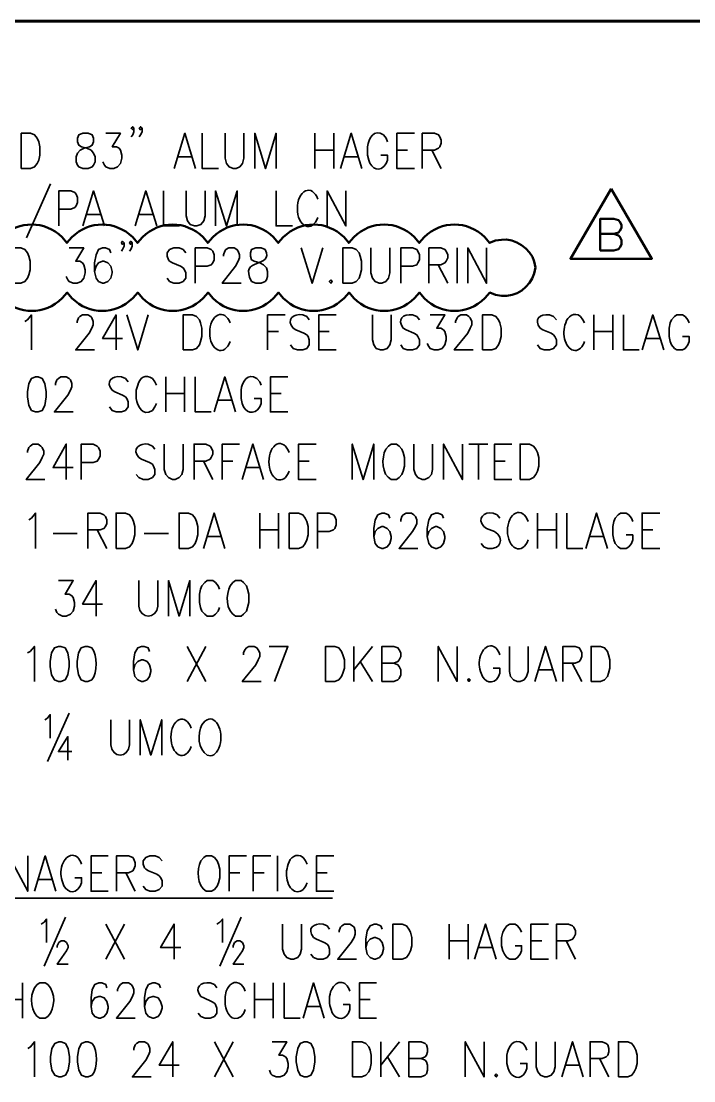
# Model space of a CAD drawing. Header units: inches. Extents: x 5 to 516, y -193 to 129.
# Drawn here: x 214.7 to 221.86, y -89.15 to -77.87 of the extents above; entities that cross this region are included whole.
import ezdxf

# ---------------------------------------------------------------- set-up
doc = ezdxf.new("R2010")
doc.units = ezdxf.units.IN
doc.header["$MEASUREMENT"] = 0
doc.layers.add('PDF3_Geometry', color=7, linetype='Continuous')

msp = doc.modelspace()

# ---------------------------------------------------------------- linework, layer by layer
at = {"layer": 'PDF3_Geometry', "lineweight": 60}
msp.add_lwpolyline([(155.7886388, -77.8671928), (282.7804969, -77.8671928)], dxfattribs=at)
at = {"layer": 'PDF3_Geometry', "lineweight": 35}
for points in [[(214.7048647, -79.4370927), (214.7048647, -79.0604502), (214.8048583, -79.0604502), (214.8481889, -79.0771158), (214.8748538, -79.1137801), (214.8915194, -79.1504444), (214.9048519, -79.2037743), (214.9048519, -79.2937685), (214.8915194, -79.3470984), (214.8748538, -79.3837628), (214.8481889, -79.417094), (214.8048583, -79.4370927)], [(215.3614931, -79.0604485), (215.3181625, -79.0771141), (215.30483, -79.1137784), (215.30483, -79.1504428), (215.3181625, -79.1871071), (215.3481606, -79.2037727), (215.4048236, -79.2204383), (215.4481542, -79.240437), (215.4748191, -79.2737682), (215.4914847, -79.3104325), (215.4914847, -79.3637624), (215.4748191, -79.4004267), (215.4614867, -79.4170923), (215.4181561, -79.437091), (215.3614931, -79.437091), (215.3181625, -79.4170923), (215.30483, -79.4004267), (215.2914976, -79.3637624), (215.2914976, -79.3104325), (215.30483, -79.2737682), (215.331495, -79.240437), (215.3748256, -79.2204383), (215.4314886, -79.2037727), (215.4614867, -79.1871071), (215.4748191, -79.1504428), (215.4748191, -79.1137784), (215.4614867, -79.0771141), (215.4181561, -79.0604485)], [(214.6015388, -80.6570123), (214.6015388, -80.2803698), (214.7015324, -80.2803698), (214.744863, -80.2970354), (214.7715279, -80.3336997), (214.7848604, -80.370364), (214.801526, -80.4236939), (214.801526, -80.5136881), (214.7848604, -80.5670181), (214.7715279, -80.6036824), (214.744863, -80.6370136), (214.7015324, -80.6570123)], [(218.1279783, -80.6570123), (218.1279783, -80.2803698), (218.2279719, -80.2803698), (218.2713024, -80.2970354), (218.3013005, -80.3336997), (218.314633, -80.370364), (218.3279655, -80.4236939), (218.3279655, -80.5136881), (218.314633, -80.5670181), (218.3013005, -80.6036824), (218.2713024, -80.6370136), (218.2279719, -80.6570123)], [(218.0013181, -80.6203495), (217.9846525, -80.6370151), (218.0013181, -80.6570138), (218.0146506, -80.6370151)], [(216.4280886, -81.3669684), (216.4280886, -80.993659), (216.5280822, -80.993659), (216.5714128, -81.0103246), (216.6014109, -81.0469889), (216.6147433, -81.0803201), (216.6280758, -81.1369831), (216.6280758, -81.2236443), (216.6147433, -81.2769742), (216.6014109, -81.3136385), (216.5714128, -81.3503028), (216.5280822, -81.3669684)], [(219.6145502, -81.3669684), (219.6145502, -80.993659), (219.7145438, -80.993659), (219.7578743, -81.0103246), (219.7845393, -81.0469889), (219.8012049, -81.0803201), (219.8145374, -81.1369831), (219.8145374, -81.2236443), (219.8012049, -81.2769742), (219.7845393, -81.3136385), (219.7578743, -81.3503028), (219.7145438, -81.3669684)], [(214.8581888, -81.6536152), (214.8148582, -81.6702808), (214.7848601, -81.7236107), (214.7715276, -81.8136049), (214.7715276, -81.8669349), (214.7848601, -81.9569291), (214.8148582, -82.010259), (214.8581888, -82.0269246), (214.8848537, -82.0269246), (214.9281843, -82.010259), (214.9581823, -81.9569291), (214.9715148, -81.8669349), (214.9715148, -81.8136049), (214.9581823, -81.7236107), (214.9281843, -81.6702808), (214.8848537, -81.6536152)], [(220.0145218, -82.7468814), (220.0145218, -82.3702389), (220.1145154, -82.3702389), (220.157846, -82.3902376), (220.1845109, -82.4235688), (220.2011765, -82.4602331), (220.214509, -82.513563), (220.214509, -82.6035573), (220.2011765, -82.6568872), (220.1845109, -82.6935515), (220.157846, -82.7268827), (220.1145154, -82.7468814)], [(215.7147962, -83.480165), (215.7147962, -83.1035225), (215.8147897, -83.1035225), (215.8581203, -83.1235212), (215.8847853, -83.1568524), (215.9014509, -83.1935167), (215.9147833, -83.2468467), (215.9147833, -83.3368409), (215.9014509, -83.3901708), (215.8847853, -83.4268351), (215.8581203, -83.4634994), (215.8147897, -83.480165)], [(216.3847565, -83.480165), (216.3847565, -83.1035225), (216.48475, -83.1035225), (216.5280806, -83.1235212), (216.5580787, -83.1568524), (216.5714112, -83.1935167), (216.5847436, -83.2468467), (216.5847436, -83.3368409), (216.5714112, -83.3901708), (216.5580787, -83.4268351), (216.5280806, -83.4634994), (216.48475, -83.480165)], [(217.5580143, -83.480165), (217.5580143, -83.1035225), (217.6580079, -83.1035225), (217.7013384, -83.1235212), (217.7280034, -83.1568524), (217.744669, -83.1935167), (217.7580015, -83.2468467), (217.7580015, -83.3368409), (217.744669, -83.3901708), (217.7280034, -83.4268351), (217.7013384, -83.4634994), (217.6580079, -83.480165)], [(215.1015068, -84.5234331), (215.0581762, -84.5400987), (215.0281781, -84.5934286), (215.0148456, -84.6834228), (215.0148456, -84.7367528), (215.0281781, -84.826747), (215.0581762, -84.8800769), (215.1015068, -84.8967425), (215.1281717, -84.8967425), (215.1715023, -84.8800769), (215.2015003, -84.826747), (215.2148328, -84.7367528), (215.2148328, -84.6834228), (215.2015003, -84.5934286), (215.1715023, -84.5400987), (215.1281717, -84.5234331)], [(217.9446608, -84.8967409), (217.9446608, -84.5234315), (218.0446544, -84.5234315), (218.0846518, -84.5400971), (218.1146499, -84.5767614), (218.1279824, -84.6134257), (218.144648, -84.6667556), (218.144648, -84.7567498), (218.1279824, -84.8100798), (218.1146499, -84.843411), (218.0846518, -84.8800753), (218.0446544, -84.8967409)], [(220.7711397, -84.8967409), (220.7711397, -84.5234315), (220.8711333, -84.5234315), (220.9144639, -84.5400971), (220.944462, -84.5767614), (220.9577944, -84.6134257), (220.9711269, -84.6667556), (220.9711269, -84.7567498), (220.9577944, -84.8100798), (220.944462, -84.843411), (220.9144639, -84.8800753), (220.8711333, -84.8967409)], [(219.4712285, -84.863411), (219.457896, -84.8800766), (219.4712285, -84.8967422), (219.484561, -84.8800766)], [(218.6612761, -87.8532197), (218.6612761, -87.4799104), (218.7612697, -87.4799104), (218.8046002, -87.4965759), (218.8312652, -87.5332403), (218.8479308, -87.5665715), (218.8612633, -87.6232345), (218.8612633, -87.7098956), (218.8479308, -87.7632255), (218.8312652, -87.7998898), (218.8046002, -87.8365542), (218.7612697, -87.8532197)], [(215.1048364, -88.7331614), (215.0615058, -88.749827), (215.0315077, -88.8031569), (215.0181752, -88.8931512), (215.0181752, -88.9464811), (215.0315077, -89.0364753), (215.0615058, -89.0898052), (215.1048364, -89.1064708), (215.1315013, -89.1064708), (215.1748319, -89.0898052), (215.2048299, -89.0364753), (215.2181624, -88.9464811), (215.2181624, -88.8931512), (215.2048299, -88.8031569), (215.1748319, -88.749827), (215.1315013, -88.7331614)], [(217.7180043, -88.7331614), (217.6746738, -88.749827), (217.6480088, -88.8031569), (217.6313432, -88.8931512), (217.6313432, -88.9464811), (217.6480088, -89.0364753), (217.6746738, -89.0898052), (217.7180043, -89.1064708), (217.7480024, -89.1064708), (217.7879998, -89.0898052), (217.8179979, -89.0364753), (217.8313304, -88.9464811), (217.8313304, -88.8931512), (217.8179979, -88.8031569), (217.7879998, -88.749827), (217.7480024, -88.7331614)], [(218.2313042, -89.1064726), (218.2313042, -88.7331632), (218.3312978, -88.7331632), (218.3746283, -88.7498288), (218.4046264, -88.7864931), (218.4179589, -88.8231574), (218.4312914, -88.8764873), (218.4312914, -88.9631485), (218.4179589, -89.0164784), (218.4046264, -89.0531427), (218.3746283, -89.089807), (218.3312978, -89.1064726)], [(221.0611263, -89.1064726), (221.0611263, -88.7331632), (221.1611199, -88.7331632), (221.2044504, -88.7498288), (221.2311154, -88.7864931), (221.247781, -88.8231574), (221.2611135, -88.8764873), (221.2611135, -88.9631485), (221.247781, -89.0164784), (221.2311154, -89.0531427), (221.2044504, -89.089807), (221.1611199, -89.1064726)], [(219.7612083, -89.0731394), (219.7478758, -89.089805), (219.7612083, -89.1064706), (219.7745408, -89.089805)]]:
    msp.add_lwpolyline(points, close=True, dxfattribs=at)
for points in [[(215.6048043, -79.0604485), (215.7614609, -79.0604485), (215.6747998, -79.2037727), (215.7181304, -79.2037727), (215.7481284, -79.2204383), (215.7614609, -79.240437), (215.7747934, -79.2937669), (215.7747934, -79.3270981), (215.7614609, -79.3837611), (215.7314628, -79.4170923), (215.6914654, -79.437091), (215.6481349, -79.437091), (215.6048043, -79.4170923), (215.5914718, -79.4004267), (215.5748062, -79.3637624)], [(215.9047864, -79.0071174), (215.8914539, -79.023783), (215.8747883, -79.0071174), (215.8914539, -78.9904518), (215.9047864, -79.0071174), (215.9047864, -79.0437817), (215.8914539, -79.0771129), (215.8747883, -79.0971116)], [(215.9914508, -79.0071174), (215.9747852, -79.023783), (215.9614527, -79.0071174), (215.9747852, -78.9904518), (215.9914508, -79.0071174), (215.9914508, -79.0437817), (215.9747852, -79.0771129), (215.9614527, -79.0971116)], [(216.3314287, -79.4370927), (216.4480879, -79.0604502), (216.561414, -79.4370927)], [(216.6314041, -79.0604485), (216.6314041, -79.437091), (216.8047263, -79.437091)], [(216.8747288, -79.0604485), (216.8747288, -79.3270981), (216.8913944, -79.3837611), (216.9180594, -79.4170923), (216.96139, -79.437091), (216.991388, -79.437091), (217.0313855, -79.4170923), (217.0613835, -79.3837611), (217.074716, -79.3270981), (217.074716, -79.0604485)], [(217.1913725, -79.4370927), (217.1913725, -79.0604502), (217.3046986, -79.4370927), (217.4180246, -79.0604502), (217.4180246, -79.4370927)], [(217.8313326, -79.0604485), (217.8313326, -79.437091)], [(218.0313184, -79.0604485), (218.0313184, -79.437091)], [(218.104644, -79.4370927), (218.2179701, -79.0604502), (218.3312962, -79.4370927)], [(218.604612, -79.1504425), (218.5912795, -79.1137782), (218.5612814, -79.0771139)], [(218.891263, -79.4370927), (218.7046083, -79.4370927), (218.7046083, -79.0604502), (218.891263, -79.0604502)], [(218.9745901, -79.4370927), (218.9745901, -79.0604502), (219.1045818, -79.0604502), (219.1479124, -79.0771158), (219.1612448, -79.0971145), (219.1745773, -79.1337788), (219.1745773, -79.16711), (219.1612448, -79.2037743), (219.1479124, -79.2204399), (219.1045818, -79.2404386), (218.9745901, -79.2404386)], [(217.8313326, -79.2404364), (218.0313197, -79.2404364)], [(218.3912923, -79.2037724), (218.3912923, -79.2937666), (218.4046248, -79.3470965)], [(218.5912795, -79.3837609), (218.604612, -79.3470965), (218.604612, -79.2937666), (218.5312833, -79.2937666)], [(218.7046083, -79.2404364), (218.8179343, -79.2404364)], [(219.0745864, -79.2404364), (219.17458, -79.4370905)], [(216.3747609, -79.3104325), (216.518085, -79.3104325)], [(218.1479762, -79.3104325), (218.2913003, -79.3104325)], [(215.0181788, -79.6004157), (214.7615286, -80.1737122)], [(215.1048364, -80.0470525), (215.1048364, -79.6737431), (215.2314949, -79.6737431), (215.2748255, -79.6904087), (215.2914911, -79.7070743), (215.3048235, -79.7437386), (215.3048235, -79.7970685), (215.2914911, -79.8337328), (215.2748255, -79.8503984), (215.2314949, -79.867064), (215.1048364, -79.867064)], [(215.3614931, -80.0470525), (215.4748191, -79.6737431), (215.5914783, -80.0470525)], [(215.9181184, -80.0470525), (216.0314444, -79.6737431), (216.1481036, -80.0470525)], [(216.2181005, -79.6737413), (216.2181005, -80.0470507), (216.3914227, -80.0470507)], [(216.4614185, -79.6737413), (216.4614185, -79.9403909), (216.474751, -79.9937208), (216.504749, -80.0303851), (216.5480796, -80.0470507), (216.5747446, -80.0470507), (216.6180751, -80.0303851), (216.6480732, -79.9937208), (216.6614057, -79.9403909), (216.6614057, -79.6737413)], [(216.7747325, -80.0470525), (216.7747325, -79.6737431), (216.8913917, -80.0470525), (217.0047178, -79.6737431), (217.0047178, -80.0470525)], [(217.4180222, -79.6737413), (217.4180222, -80.0470507), (217.5913444, -80.0470507)], [(217.9613223, -80.0470525), (217.9613223, -79.6737431), (218.1613095, -80.0470525), (218.1613095, -79.6737431)], [(215.4048185, -79.9237253), (215.5481426, -79.9237253)], [(215.9614505, -79.9237253), (216.1047747, -79.9237253)], [(215.2148282, -80.2803715), (215.3714848, -80.2803715), (215.2848237, -80.4236957), (215.3281543, -80.4236957), (215.3581524, -80.4403613), (215.3714848, -80.46036), (215.3848173, -80.5136899), (215.3848173, -80.5470211), (215.3714848, -80.6036841), (215.3448199, -80.6370153), (215.3014893, -80.6570141), (215.2581588, -80.6570141), (215.2148282, -80.6370153), (215.2014957, -80.6203497), (215.1848301, -80.5836854)], [(215.6581388, -80.3336993), (215.6448063, -80.297035), (215.6014758, -80.2803694), (215.5714777, -80.2803694), (215.5281472, -80.297035), (215.5014822, -80.353698), (215.4848166, -80.4403591), (215.4848166, -80.5303533), (215.5014822, -80.603682), (215.5281472, -80.6370132), (215.5714777, -80.6570119), (215.5848102, -80.6570119), (215.6281407, -80.6370132), (215.6581388, -80.603682), (215.6714713, -80.5470189), (215.6714713, -80.5303533), (215.6581388, -80.4770234), (215.6281407, -80.4403591), (215.5848102, -80.4236935), (215.5714777, -80.4236935), (215.5281472, -80.4403591), (215.5014822, -80.4770234), (215.4848166, -80.5303533)], [(215.8014605, -80.2270404), (215.7847949, -80.243706), (215.7714624, -80.2270404), (215.7847949, -80.2103748), (215.8014605, -80.2270404), (215.8014605, -80.2637047), (215.7847949, -80.2970359), (215.7714624, -80.3170346)], [(215.8847885, -80.2270404), (215.871456, -80.243706), (215.8581236, -80.2270404), (215.871456, -80.2103748), (215.8847885, -80.2270404), (215.8847885, -80.2637047), (215.871456, -80.2970359), (215.8581236, -80.3170346)], [(216.4580889, -80.3336993), (216.4280908, -80.297035), (216.3847603, -80.2803694), (216.3280972, -80.2803694), (216.2847667, -80.297035), (216.2581017, -80.3336993), (216.2581017, -80.3703636), (216.2714342, -80.4070279), (216.2847667, -80.4236935), (216.3147647, -80.4403591), (216.4014259, -80.4770234), (216.4280908, -80.493689), (216.4447564, -80.5136877), (216.4580889, -80.5470189), (216.4580889, -80.603682), (216.4280908, -80.6370132), (216.3847603, -80.6570119), (216.3280972, -80.6570119), (216.2847667, -80.6370132), (216.2581017, -80.603682)], [(216.5580784, -80.6570123), (216.5580784, -80.2803698), (216.684737, -80.2803698), (216.7280675, -80.2970354), (216.7447331, -80.3170341), (216.7580656, -80.3536984), (216.7580656, -80.4070283), (216.7447331, -80.4403595), (216.7280675, -80.4603582), (216.684737, -80.4770238), (216.5580784, -80.4770238)], [(216.8580605, -80.3703655), (216.8580605, -80.3536999), (216.871393, -80.3170356), (216.8847255, -80.2970369), (216.9147236, -80.2803713), (216.9713866, -80.2803713), (217.0013847, -80.2970369), (217.0147172, -80.3170356), (217.0280496, -80.3536999), (217.0280496, -80.3870311), (217.0147172, -80.4236954), (216.9847191, -80.4770253), (216.8447281, -80.6570138), (217.0447152, -80.6570138)], [(217.3013616, -80.2970371), (217.2580311, -80.2803715), (217.2013681, -80.2803715), (217.1580375, -80.2970371), (217.144705, -80.3337014), (217.144705, -80.3703658), (217.1580375, -80.4070301), (217.1847025, -80.4236957), (217.2446986, -80.4403613), (217.284696, -80.46036), (217.3146941, -80.4936912), (217.3280266, -80.5303555), (217.3280266, -80.5836854), (217.3146941, -80.6203497), (217.3013616, -80.6370153), (217.2580311, -80.6570141), (217.2013681, -80.6570141), (217.1580375, -80.6370153)], [(217.6846745, -80.2803715), (217.8013337, -80.6570141), (217.9146597, -80.2803715)], [(218.4279604, -80.2803715), (218.4279604, -80.5470211), (218.444626, -80.6036841), (218.471291, -80.6370153), (218.5146215, -80.6570141), (218.5446196, -80.6570141), (218.584617, -80.6370153), (218.6146151, -80.6036841), (218.6279476, -80.5470211), (218.6279476, -80.2803715)], [(218.7446041, -80.6570123), (218.7446041, -80.2803698), (218.8712626, -80.2803698), (218.9145932, -80.2970354), (218.9279257, -80.3170341), (218.9445913, -80.3536984), (218.9445913, -80.4070283), (218.9279257, -80.4403595), (218.9145932, -80.4603582), (218.8712626, -80.4770238), (218.7446041, -80.4770238)], [(219.0445862, -80.6570123), (219.0445862, -80.2803698), (219.1712447, -80.2803698), (219.2145753, -80.2970354), (219.2279078, -80.3170341), (219.2445734, -80.3536984), (219.2445734, -80.3870296), (219.2279078, -80.4236939), (219.2145753, -80.4403595), (219.1712447, -80.4603582), (219.0445862, -80.4603582)], [(219.3445683, -80.2803715), (219.3445683, -80.6570141)], [(219.4578966, -80.6570123), (219.4578966, -80.2803698), (219.6578837, -80.6570123), (219.6578837, -80.2803698)], [(219.1445825, -80.4603595), (219.2445761, -80.6570135)], [(214.7448605, -81.0636533), (214.7715255, -81.0469877), (214.814856, -80.9936578), (214.814856, -81.3669672)], [(215.3014926, -81.0803216), (215.3014926, -81.063656), (215.3148251, -81.0269917), (215.3281575, -81.0103261), (215.3581556, -80.9936605), (215.4148186, -80.9936605), (215.4448167, -81.0103261), (215.4581492, -81.0269917), (215.4714817, -81.063656), (215.4714817, -81.1003203), (215.4581492, -81.1369846), (215.4281511, -81.1903146), (215.284827, -81.3669699), (215.4848142, -81.3669699)], [(215.7147962, -81.3669666), (215.7147962, -80.9936572), (215.571472, -81.2436412), (215.7847917, -81.2436412)], [(215.8281244, -80.9936572), (215.9447836, -81.3669666), (216.0581097, -80.9936572)], [(217.3280282, -81.3669684), (217.3280282, -80.993659), (217.5146829, -80.993659)], [(217.7713321, -81.0469884), (217.7446671, -81.0103241), (217.7013365, -80.9936585)], [(218.0579831, -81.3669684), (217.8713284, -81.3669684), (217.8713284, -80.993659), (218.0579831, -80.993659)], [(218.4446287, -80.9936572), (218.4446287, -81.2603068), (218.4579612, -81.3136367), (218.4846262, -81.350301), (218.5279567, -81.3669666), (218.5579548, -81.3669666), (218.6012854, -81.350301), (218.6279503, -81.3136367), (218.6446159, -81.2603068), (218.6446159, -80.9936572)], [(218.9445967, -81.0469884), (218.9145986, -81.0103241), (218.871268, -80.9936585)], [(219.0579181, -80.9936572), (219.2145748, -80.9936572), (219.1279136, -81.1369814), (219.1712442, -81.1369814), (219.2012423, -81.153647), (219.2145748, -81.1703126), (219.2279072, -81.2236425), (219.2279072, -81.2603068), (219.2145748, -81.3136367), (219.1845767, -81.350301), (219.1445792, -81.3669666), (219.1012487, -81.3669666), (219.0579181, -81.350301), (219.0445857, -81.3303023), (219.0279201, -81.2969711)], [(219.3279, -81.0803216), (219.3279, -81.063656), (219.3445656, -81.0269917), (219.3578981, -81.0103261), (219.384563, -80.9936605), (219.4445592, -80.9936605), (219.4712242, -81.0103261), (219.4845566, -81.0269917), (219.5012222, -81.063656), (219.5012222, -81.1003203), (219.4845566, -81.1369846), (219.4578917, -81.1903146), (219.3145675, -81.3669699), (219.5145547, -81.3669699)], [(220.4011683, -81.0469884), (220.3711703, -81.0103241), (220.3278397, -80.9936585)], [(220.80114, -80.9936572), (220.80114, -81.3669666)], [(221.0011258, -80.9936572), (221.0011258, -81.3669666)], [(221.114454, -80.9936572), (221.114454, -81.3669666), (221.2844431, -81.3669666)], [(221.3144399, -81.3669684), (221.4277659, -80.993659), (221.5444251, -81.3669684)], [(221.8144078, -81.0803216), (221.8010753, -81.0469904), (221.7710772, -81.0103261), (221.7444123, -80.9936605), (221.6844161, -80.9936605), (221.6577512, -81.0103261), (221.6277531, -81.0469904), (221.6144206, -81.0803216), (221.6010881, -81.1369846), (221.6010881, -81.2236457), (221.6144206, -81.2769757), (221.6277531, -81.31364), (221.6577512, -81.3503043), (221.6844161, -81.3669699), (221.7444123, -81.3669699), (221.7710772, -81.3503043), (221.8010753, -81.31364), (221.8144078, -81.2769757), (221.8144078, -81.2236457), (221.7444123, -81.2236457)], [(220.7011437, -81.0803216), (220.6844781, -81.0469904), (220.6578131, -81.0103261)], [(217.3280282, -81.1703156), (217.4446874, -81.1703156)], [(217.601343, -81.1369826), (217.6280079, -81.1536482), (217.714669, -81.1903125), (217.7446671, -81.2069781), (217.7579996, -81.2236437), (217.7713321, -81.260308), (217.7713321, -81.3136379), (217.7446671, -81.3503023), (217.7013365, -81.3669679), (217.6446735, -81.3669679), (217.601343, -81.3503023), (217.5713449, -81.3136379)], [(217.8713284, -81.1703156), (217.9846544, -81.1703156)], [(218.7712745, -81.1369826), (218.8012725, -81.1536482), (218.8846005, -81.1903125), (218.9145986, -81.2069781), (218.9279311, -81.2236437), (218.9445967, -81.260308), (218.9445967, -81.3136379), (218.9145986, -81.3503023), (218.871268, -81.3669679), (218.814605, -81.3669679), (218.7712745, -81.3503023), (218.7446095, -81.3136379)], [(220.2278461, -81.1369826), (220.2578442, -81.1536482), (220.3445053, -81.1903125), (220.3711703, -81.2069781), (220.3845027, -81.2236437), (220.4011683, -81.260308), (220.4011683, -81.3136379), (220.3711703, -81.3503023), (220.3278397, -81.3669679), (220.2711767, -81.3669679), (220.2278461, -81.3503023), (220.2011812, -81.3136379)], [(220.80114, -81.1703156), (221.0011272, -81.1703156)], [(221.357772, -81.2436412), (221.5010962, -81.2436412)], [(215.0715065, -81.7436092), (215.0715065, -81.7236104), (215.084839, -81.6869461), (215.1015046, -81.6702805), (215.1281695, -81.6536149), (215.1848326, -81.6536149), (215.2148307, -81.6702805), (215.2281631, -81.6869461), (215.2448287, -81.7236104), (215.2448287, -81.7602748), (215.2281631, -81.7969391), (215.2014982, -81.850269), (215.058174, -82.0269243), (215.2581612, -82.0269243)], [(215.8447927, -81.7069463), (215.8147946, -81.670282), (215.7714641, -81.6536164)], [(216.1447748, -81.7436092), (216.1281092, -81.7069448), (216.1014443, -81.6702805)], [(216.2447644, -81.6536152), (216.2447644, -82.0269246)], [(216.444757, -81.6536152), (216.444757, -82.0269246)], [(216.5580784, -81.6536152), (216.5580784, -82.0269246), (216.7280675, -82.0269246)], [(216.7580642, -82.0269264), (216.8713903, -81.653617), (216.9847164, -82.0269264)], [(217.2580322, -81.7436092), (217.2446997, -81.7069448), (217.2147016, -81.6702805)], [(217.5446832, -82.0269264), (217.3580285, -82.0269264), (217.3580285, -81.653617), (217.5446832, -81.653617)], [(215.9447877, -81.7436092), (215.9281221, -81.7969391), (215.9281221, -81.8836002)], [(215.6714705, -81.7969406), (215.7014686, -81.8136062), (215.7847966, -81.8502705), (215.8147946, -81.8669361), (215.8281271, -81.8836017), (215.8447927, -81.920266), (215.8447927, -81.9735959), (215.8147946, -82.0102602), (215.7714641, -82.0269258), (215.714801, -82.0269258), (215.6714705, -82.0102602), (215.6448055, -81.9735959)], [(216.2447644, -81.8302735), (216.4447515, -81.8302735)], [(217.0447125, -81.7969391), (217.0447125, -81.8836002), (217.058045, -81.9369301)], [(217.2446997, -81.9735944), (217.2580322, -81.9369301), (217.2580322, -81.8836002), (217.1847035, -81.8836002)], [(217.3580285, -81.8302735), (217.4713545, -81.8302735)], [(216.1014443, -82.0102587), (216.1281092, -81.9735944), (216.1447748, -81.9369301)], [(216.8013964, -81.9035992), (216.9447206, -81.9035992)], [(214.7715244, -82.4602312), (214.7715244, -82.4435656), (214.7848569, -82.4069013), (214.8015225, -82.3902357), (214.8281874, -82.370237), (214.8848505, -82.370237), (214.9148485, -82.3902357), (214.928181, -82.4069013), (214.9448466, -82.4435656), (214.9448466, -82.4768968), (214.928181, -82.5135611), (214.9015161, -82.5668911), (214.7581919, -82.7468795), (214.9581791, -82.7468795)], [(215.1848347, -82.7468798), (215.1848347, -82.3702373), (215.0448437, -82.6202212), (215.2581634, -82.6202212)], [(215.3448248, -82.7468814), (215.3448248, -82.3702389), (215.4714833, -82.3702389), (215.5148139, -82.3902376), (215.5281463, -82.4069032), (215.5448119, -82.4435675), (215.5448119, -82.4968974), (215.5281463, -82.5302286), (215.5148139, -82.5502274), (215.4714833, -82.566893), (215.3448248, -82.566893)], [(216.1281065, -82.423565), (216.1014416, -82.3902338), (216.058111, -82.3702351)], [(216.2281028, -82.3702373), (216.2281028, -82.64022), (216.2447684, -82.6935499), (216.2714334, -82.7268811), (216.3147639, -82.7468798), (216.344762, -82.7468798), (216.3847594, -82.7268811), (216.4147575, -82.6935499), (216.42809, -82.64022), (216.42809, -82.3702373)], [(216.5447465, -82.7468814), (216.5447465, -82.3702389), (216.671405, -82.3702389), (216.7147356, -82.3902376), (216.7280681, -82.4069032), (216.7447337, -82.4435675), (216.7447337, -82.4768987), (216.7280681, -82.513563), (216.7147356, -82.5302286), (216.671405, -82.5502274), (216.5447465, -82.5502274)], [(216.8447286, -82.7468814), (216.8447286, -82.3702389), (217.0280502, -82.3702389)], [(217.0580464, -82.7468814), (217.1713724, -82.3702389), (217.2846985, -82.7468814)], [(217.8446653, -82.7468814), (217.6580106, -82.7468814), (217.6580106, -82.3702389), (217.8446653, -82.3702389)], [(218.2279746, -82.7468814), (218.2279746, -82.3702389), (218.3446338, -82.7468814), (218.4579599, -82.3702389), (218.4579599, -82.7468814)], [(218.6446146, -82.7468798), (218.7012776, -82.7468798), (218.7279425, -82.7268811), (218.7579406, -82.6935499), (218.7712731, -82.6568856), (218.7846056, -82.6035556), (218.7846056, -82.5135614), (218.7712731, -82.4602315), (218.7579406, -82.4235672), (218.7279425, -82.390236), (218.7012776, -82.3702373), (218.6446146, -82.3702373), (218.6146165, -82.390236), (218.5846184, -82.4235672)], [(218.8845962, -82.3702373), (218.8845962, -82.64022), (218.9012618, -82.6935499), (218.9279267, -82.7268811), (218.9712573, -82.7468798), (219.0012554, -82.7468798), (219.0445859, -82.7268811), (219.0712509, -82.6935499), (219.0845834, -82.64022), (219.0845834, -82.3702373)], [(219.2012398, -82.7468814), (219.2012398, -82.3702389), (219.401227, -82.7468814), (219.401227, -82.3702389)], [(219.4712285, -82.3702373), (219.6712157, -82.3702373)], [(219.571218, -82.3702373), (219.571218, -82.7468798)], [(219.9278615, -82.7468814), (219.74454, -82.7468814), (219.74454, -82.3702389), (219.9278615, -82.3702389)], [(215.9581174, -82.5135592), (215.9847824, -82.5302248), (216.0714435, -82.5668892), (216.1014416, -82.5835548), (216.114774, -82.6035535), (216.1281065, -82.6402178), (216.1281065, -82.6935477), (216.1014416, -82.7268789), (216.058111, -82.7468776), (216.001448, -82.7468776), (215.9581174, -82.7268789), (215.9281193, -82.6935477)], [(216.6447428, -82.5502252), (216.7447364, -82.7468792)], [(216.8447286, -82.5502252), (216.9580547, -82.5502252)], [(217.6580106, -82.5502252), (217.7713367, -82.5502252)], [(219.74454, -82.5502252), (219.857866, -82.5502252)], [(217.1013785, -82.6202212), (217.2447027, -82.6202212)], [(214.7848563, -83.1768533), (214.8148544, -83.1568546), (214.858185, -83.1035247), (214.858185, -83.4801672)], [(215.4148208, -83.480165), (215.4148208, -83.1035225), (215.5448125, -83.1035225), (215.5848099, -83.1235212), (215.6014755, -83.1401868), (215.614808, -83.1768511), (215.614808, -83.2135155), (215.6014755, -83.2468467), (215.5848099, -83.2668454), (215.5448125, -83.283511), (215.4148208, -83.283511)], [(216.6447428, -83.480165), (216.7580688, -83.1035225), (216.8713949, -83.480165)], [(217.2447002, -83.1035243), (217.2447002, -83.4801668)], [(217.4446928, -83.1035243), (217.4446928, -83.4801668)], [(217.8579964, -83.480165), (217.8579964, -83.1035225), (217.984655, -83.1035225), (218.0279855, -83.1235212), (218.0446511, -83.1401868), (218.0579836, -83.1768511), (218.0579836, -83.2301811), (218.0446511, -83.2668454), (218.0279855, -83.283511), (217.984655, -83.3001766), (217.8579964, -83.3001766)], [(218.6279462, -83.156852), (218.6146138, -83.1235208), (218.5712832, -83.1035221), (218.5446183, -83.1035221), (218.5012877, -83.1235208), (218.4712896, -83.1768507), (218.4579571, -83.266845), (218.4579571, -83.3535061), (218.4712896, -83.4268347), (218.5012877, -83.463499), (218.5446183, -83.4801646), (218.5579507, -83.4801646), (218.6012813, -83.463499), (218.6279462, -83.4268347), (218.6446118, -83.3735048), (218.6446118, -83.3535061), (218.6279462, -83.3001762), (218.6012813, -83.266845), (218.5579507, -83.2468462), (218.5446183, -83.2468462), (218.5012877, -83.266845), (218.4712896, -83.3001762), (218.4579571, -83.3535061)], [(218.7446041, -83.1935182), (218.7446041, -83.1768526), (218.7579366, -83.1401883), (218.771269, -83.1235227), (218.8012671, -83.103524), (218.8579301, -83.103524), (218.8845951, -83.1235227), (218.9012607, -83.1401883), (218.9145932, -83.1768526), (218.9145932, -83.2135169), (218.9012607, -83.2468481), (218.8712626, -83.3001781), (218.7279385, -83.4801665), (218.9279257, -83.4801665)], [(219.2012398, -83.156852), (219.1845742, -83.1235208), (219.1445768, -83.1035221), (219.1145787, -83.1035221), (219.0712482, -83.1235208), (219.0445832, -83.1768507), (219.0279176, -83.266845), (219.0279176, -83.3535061), (219.0445832, -83.4268347), (219.0712482, -83.463499), (219.1145787, -83.4801646), (219.1279112, -83.4801646), (219.1712418, -83.463499), (219.2012398, -83.4268347), (219.2145723, -83.3735048), (219.2145723, -83.3535061), (219.2012398, -83.3001762), (219.1712418, -83.266845), (219.1279112, -83.2468462), (219.1145787, -83.2468462), (219.0712482, -83.266845), (219.0445832, -83.3001762), (219.0279176, -83.3535061)], [(219.8012041, -83.156852), (219.771206, -83.1235208), (219.7278755, -83.1035221)], [(220.2011757, -83.1035243), (220.2011757, -83.4801668)], [(220.4011683, -83.1035243), (220.4011683, -83.4801668)], [(220.5144898, -83.1035243), (220.5144898, -83.4801668), (220.6844789, -83.4801668)], [(220.7144756, -83.480165), (220.8278017, -83.1035225), (220.9444609, -83.480165)], [(221.2144436, -83.1935182), (221.2011111, -83.1568539), (221.171113, -83.1235227), (221.144448, -83.103524), (221.0844519, -83.103524), (221.0577869, -83.1235227), (221.0277889, -83.1568539), (221.0144564, -83.1935182), (221.0011239, -83.2468481), (221.0011239, -83.3368424), (221.0144564, -83.3901723), (221.0277889, -83.4268366), (221.0577869, -83.4635009), (221.0844519, -83.4801665), (221.144448, -83.4801665), (221.171113, -83.4635009), (221.2011111, -83.4268366), (221.2144436, -83.3901723), (221.2144436, -83.3368424), (221.144448, -83.3368424)], [(221.5010946, -83.480165), (221.3144399, -83.480165), (221.3144399, -83.1035225), (221.5010946, -83.1035225)], [(219.6278819, -83.2468462), (219.6578799, -83.266845), (219.7445411, -83.3001762)], [(215.0448426, -83.320175), (215.3014929, -83.320175)], [(215.5148103, -83.2835122), (215.6148039, -83.4801662)], [(216.0147783, -83.320175), (216.2714285, -83.320175)], [(216.6847386, -83.3535082), (216.8280627, -83.3535082)], [(217.2447002, -83.2835122), (217.4446874, -83.2835122)], [(220.2011757, -83.2835122), (220.4011629, -83.2835122)], [(220.7578078, -83.3535082), (220.9011319, -83.3535082)], [(221.3144399, -83.2835122), (221.4277659, -83.2835122)], [(219.6712124, -83.4801646), (219.6278819, -83.463499), (219.6012169, -83.4268347)], [(215.1015068, -83.8234759), (215.2581634, -83.8234759), (215.1715023, -83.9668001), (215.2148328, -83.9668001), (215.2448309, -83.9834657), (215.2581634, -84.0034644), (215.2714959, -84.0567943), (215.2714959, -84.0934586), (215.2581634, -84.1467885), (215.2281653, -84.1801197), (215.1848347, -84.2001185), (215.1448373, -84.2001185), (215.1015068, -84.1801197), (215.0848412, -84.1634541), (215.0715087, -84.1267898)], [(215.5014784, -84.2001185), (215.5014784, -83.8234759), (215.3581543, -84.0734599), (215.5714739, -84.0734599)], [(215.9581209, -83.8234759), (215.9581209, -84.0934586)], [(216.1581081, -84.0934586), (216.1581081, -83.8234759)], [(216.2714282, -84.2001201), (216.2714282, -83.8234776), (216.3847543, -84.2001201), (216.5014135, -83.8234776), (216.5014135, -84.2001201)], [(216.8147284, -83.9134733), (216.8013959, -83.876809), (216.7713978, -83.8434778), (216.7447328, -83.8234791), (216.6847367, -83.8234791), (216.6580717, -83.8434778), (216.6280737, -83.876809), (216.6147412, -83.9134733), (216.6014087, -83.9668032), (216.6014087, -84.0567974), (216.6147412, -84.1101273), (216.6280737, -84.1467917), (216.6580717, -84.1801229), (216.6847367, -84.2001216), (216.7447328, -84.2001216), (216.7713978, -84.1801229), (216.8013959, -84.1467917), (216.8147284, -84.1101273)], [(216.9847207, -84.2001185), (217.0447169, -84.2001185), (217.0713818, -84.1801197), (217.1013799, -84.1467885), (217.1147124, -84.1101242), (217.1280449, -84.0567943), (217.1280449, -83.9668001), (217.1147124, -83.9134702), (217.1013799, -83.8768059), (217.0713818, -83.8434747), (217.0447169, -83.8234759), (216.9847207, -83.8234759), (216.9580558, -83.8434747), (216.9280577, -83.8768059)], [(214.7715244, -84.5934292), (214.8015225, -84.5767636), (214.844853, -84.5234336), (214.844853, -84.896743)], [(215.4581492, -84.5400987), (215.4148186, -84.5234331), (215.3848206, -84.5234331), (215.3448231, -84.5400987), (215.3148251, -84.5934286), (215.3014926, -84.6834228), (215.3014926, -84.7367528), (215.3148251, -84.826747), (215.3448231, -84.8800769), (215.3848206, -84.8967425), (215.4148186, -84.8967425), (215.4581492, -84.8800769)], [(216.0714424, -84.5767608), (216.0581099, -84.5400965), (216.0147794, -84.5234309), (215.9847813, -84.5234309), (215.9447839, -84.5400965), (215.9147858, -84.5934264), (215.9014533, -84.6834207), (215.9014533, -84.7734149), (215.9147858, -84.8434104), (215.9447839, -84.8800747), (215.9847813, -84.8967403), (216.0014469, -84.8967403), (216.0447774, -84.8800747), (216.0714424, -84.8434104), (216.0847749, -84.7900805), (216.0847749, -84.7734149), (216.0714424, -84.720085), (216.0447774, -84.6834207), (216.0014469, -84.6667551), (215.9847813, -84.6667551), (215.9447839, -84.6834207), (215.9147858, -84.720085), (215.9014533, -84.7734149)], [(216.6714066, -84.5234331), (216.4714195, -84.8967425)], [(216.4714208, -84.5234331), (216.671408, -84.8967425)], [(217.0713783, -84.6134271), (217.0713783, -84.5934283), (217.0847108, -84.5600971), (217.1013764, -84.5400984), (217.1280413, -84.5234328), (217.1847044, -84.5234328), (217.2147024, -84.5400984), (217.2280349, -84.5600971), (217.2447005, -84.5934283), (217.2447005, -84.6300927), (217.2280349, -84.666757), (217.20137, -84.7200869), (217.0580458, -84.8967422), (217.258033, -84.8967422)], [(217.4013607, -84.8967409), (217.5446848, -84.5234315), (217.3446976, -84.5234315)], [(218.2446361, -84.5234331), (218.2446361, -84.8967425)], [(218.4446287, -84.5234331), (218.2446416, -84.7734171)], [(218.5446183, -84.8967409), (218.5446183, -84.5234315), (218.6712768, -84.5234315), (218.7146074, -84.5400971), (218.7279398, -84.5600958), (218.7446054, -84.593427), (218.7446054, -84.6300913), (218.7279398, -84.6667556), (218.7146074, -84.6834212), (218.6712768, -84.7000868), (218.5446183, -84.7000868)], [(219.1445825, -84.8967409), (219.1445825, -84.5234315), (219.3445697, -84.8967409), (219.3445697, -84.5234315)], [(219.9012004, -84.5234331), (219.9012004, -84.7900827), (219.9145329, -84.8434126), (219.9445309, -84.8800769), (219.9845284, -84.8967425), (220.0145265, -84.8967425), (220.057857, -84.8800769), (220.084522, -84.8434126), (220.1011876, -84.7900827), (220.1011876, -84.5234331)], [(220.1711823, -84.8967409), (220.2845083, -84.5234315), (220.4011675, -84.8967409)], [(220.4711644, -84.8967409), (220.4711644, -84.5234315), (220.6011561, -84.5234315), (220.6444866, -84.5400971), (220.6578191, -84.5600958), (220.6711516, -84.593427), (220.6711516, -84.6300913), (220.6578191, -84.6667556), (220.6444866, -84.6834212), (220.6011561, -84.7000868), (220.4711644, -84.7000868)], [(218.3146322, -84.6834231), (218.4446239, -84.8967428)], [(218.6712784, -84.700088), (218.714609, -84.7200868), (218.7279415, -84.7367523), (218.7446071, -84.7734167), (218.7446071, -84.8267466), (218.7279415, -84.8634109), (218.714609, -84.8800765), (218.6712784, -84.8967421), (218.5446199, -84.8967421)], [(220.5711539, -84.700088), (220.6711475, -84.8967421)], [(219.7845385, -84.8434123), (219.8012041, -84.8100811), (219.8012041, -84.7567512), (219.7278755, -84.7567512)], [(220.2145077, -84.7734171), (220.3578318, -84.7734171)], [(214.9581851, -85.3033819), (214.98485, -85.2867163), (215.0148481, -85.250052), (215.0148481, -85.5000359)], [(214.9848489, -85.7500187), (215.2148342, -85.2333851)], [(215.6581388, -85.3033819), (215.6581388, -85.5700314)], [(215.858126, -85.5700314), (215.858126, -85.3033819)], [(215.9714529, -85.680026), (215.9714529, -85.3033835), (216.0847789, -85.680026), (216.2014381, -85.3033835), (216.2014381, -85.680026)], [(216.6847386, -85.3033819), (216.6580736, -85.3200475), (216.6280756, -85.3567118)], [(215.2448285, -85.6433598), (215.1015043, -85.6433598), (215.2014979, -85.4833701), (215.2014979, -85.733354)], [(214.5748749, -87.1299317), (214.5748749, -86.7532892), (214.7748621, -87.1299317), (214.7748621, -86.7532892)], [(214.8481864, -87.1299317), (214.9615125, -86.7532892), (215.0748385, -87.1299317)], [(215.6314722, -87.1299317), (215.4481507, -87.1299317), (215.4481507, -86.7532892), (215.6314722, -86.7532892)], [(215.7181325, -87.1299317), (215.7181325, -86.7532892), (215.8481242, -86.7532892), (215.8914548, -86.7699548), (215.9047872, -86.7899535), (215.9181197, -86.8266178), (215.9181197, -86.859949), (215.9047872, -86.8966133), (215.8914548, -86.9132789), (215.8481242, -86.9332776), (215.7181325, -86.9332776)], [(216.2047685, -86.8066187), (216.1747705, -86.7699544), (216.1314399, -86.7532888), (216.0747769, -86.7532888), (216.0314463, -86.7699544), (216.0047814, -86.8066187), (216.0047814, -86.843283), (216.0181138, -86.8799473), (216.0314463, -86.8966129), (216.0614444, -86.9132785), (216.1481055, -86.9499428), (216.1747705, -86.9666084), (216.1914361, -86.9866072), (216.2047685, -87.0199383), (216.2047685, -87.0766014), (216.1747705, -87.1099326), (216.1314399, -87.1299313), (216.0747769, -87.1299313), (216.0314463, -87.1099326), (216.0047814, -87.0766014)], [(216.6747362, -87.1299335), (216.7313993, -87.1299335), (216.7613974, -87.1099347), (216.7913954, -87.0766036), (216.8047279, -87.0399392), (216.8180604, -86.9866093), (216.8180604, -86.8966151), (216.8047279, -86.8432852), (216.7913954, -86.8066209), (216.7613974, -86.7699565), (216.7313993, -86.7532909), (216.6747362, -86.7532909), (216.6480713, -86.7699565), (216.6180732, -86.8066209)], [(216.9180542, -87.1299317), (216.9180542, -86.7532892), (217.1047089, -86.7532892)], [(217.1747042, -87.1299317), (217.1747042, -86.7532892), (217.3613589, -86.7532892)], [(217.4313541, -86.7532909), (217.4313541, -87.1299335)], [(217.7480046, -86.8432849), (217.731339, -86.8066206), (217.704674, -86.7699563)], [(218.0313157, -87.1299317), (217.8479941, -87.1299317), (217.8479941, -86.7532892), (218.0313157, -86.7532892)], [(215.4481507, -86.9332789), (215.5614767, -86.9332789)], [(215.8181288, -86.9332789), (215.9181224, -87.1299329)], [(216.9180542, -86.9332789), (217.0313803, -86.9332789)], [(217.1747042, -86.9332789), (217.2913634, -86.9332789)], [(217.8479941, -86.9332789), (217.9613201, -86.9332789)], [(214.8915186, -87.0032749), (215.0315096, -87.0032749)], [(215.3314888, -87.0766033), (215.3481544, -87.039939), (215.3481544, -86.9866091), (215.2748257, -86.9866091)], [(208.1452877, -87.2032607), (218.0179881, -87.2032607)], [(214.9181825, -87.4799086), (214.9481805, -87.4599099), (214.9748455, -87.4265787), (214.9748455, -87.6765626)], [(214.9481827, -87.9265488), (215.1748348, -87.4065821)], [(216.7880645, -87.4799086), (216.8180626, -87.4599099), (216.8480606, -87.4265787), (216.8480606, -87.6765626)], [(216.8180647, -87.9265488), (217.04805, -87.4065821)], [(215.6048043, -87.4799086), (215.8047915, -87.853218)], [(215.8047969, -87.4799086), (215.6048097, -87.853218)], [(216.3314287, -87.853218), (216.3314287, -87.4799086), (216.1881046, -87.7298926), (216.4047573, -87.7298926)], [(217.4880182, -87.4799086), (217.4880182, -87.7465582), (217.5046838, -87.7998881), (217.5313488, -87.8365524), (217.5746794, -87.853218), (217.6046774, -87.853218), (217.648008, -87.8365524), (217.6746729, -87.7998881), (217.6880054, -87.7465582), (217.6880054, -87.4799086)], [(217.9879862, -87.5332397), (217.9613212, -87.4965754), (217.9179907, -87.4799098)], [(218.0879825, -87.5665696), (218.0879825, -87.549904), (218.1046481, -87.5132396), (218.1179806, -87.496574), (218.1479786, -87.4799085), (218.2046417, -87.4799085), (218.2313066, -87.496574), (218.2479722, -87.5132396), (218.2613047, -87.549904), (218.2613047, -87.5865683), (218.2479722, -87.6232326), (218.2179742, -87.6765625), (218.07465, -87.8532179), (218.2746372, -87.8532179)], [(218.5479478, -87.5332397), (218.5312823, -87.4965754), (218.4879517, -87.4799098), (218.4612867, -87.4799098), (218.4179562, -87.4965754), (218.3879581, -87.5499053), (218.3746256, -87.6398996), (218.3746256, -87.7298938), (218.3879581, -87.7998893), (218.4179562, -87.8365536), (218.4612867, -87.8532192), (218.4746192, -87.8532192), (218.5179498, -87.8365536), (218.5479478, -87.7998893), (218.5612803, -87.7465594), (218.5612803, -87.7298938), (218.5479478, -87.6765639), (218.5179498, -87.6398996), (218.4746192, -87.623234), (218.4612867, -87.623234), (218.4179562, -87.6398996), (218.3879581, -87.6765639), (218.3746256, -87.7298938)], [(219.2612403, -87.4799086), (219.2612403, -87.853218)], [(219.4612262, -87.4799086), (219.4612262, -87.853218)], [(219.5312222, -87.8532197), (219.6478814, -87.4799104), (219.7612075, -87.8532197)], [(220.0311902, -87.5665696), (220.0178577, -87.5332384), (219.9878596, -87.496574), (219.9611946, -87.4799085), (219.9045316, -87.4799085), (219.8745335, -87.496574), (219.8478686, -87.5332384), (219.831203, -87.5665696), (219.8178705, -87.6232326), (219.8178705, -87.7098937), (219.831203, -87.7632236), (219.8478686, -87.7998879), (219.8745335, -87.8365523), (219.9045316, -87.8532179), (219.9611946, -87.8532179), (219.9878596, -87.8365523), (220.0178577, -87.7998879), (220.0311902, -87.7632236), (220.0311902, -87.7098937), (219.9611946, -87.7098937)], [(220.3178344, -87.8532197), (220.1311797, -87.8532197), (220.1311797, -87.4799104), (220.3178344, -87.4799104)], [(220.4044979, -87.8532197), (220.4044979, -87.4799104), (220.5311565, -87.4799104), (220.574487, -87.4965759), (220.5878195, -87.5132415), (220.6044851, -87.5499059), (220.6044851, -87.5865702), (220.5878195, -87.6232345), (220.574487, -87.6399001), (220.5311565, -87.6565657), (220.4044979, -87.6565657)], [(217.8179971, -87.623234), (217.8479952, -87.6398996), (217.9313232, -87.6765639), (217.9613212, -87.6932295), (217.9746537, -87.7098951), (217.9879862, -87.7465594), (217.9879862, -87.7998893), (217.9613212, -87.8365536), (217.9179907, -87.8532192), (217.8613276, -87.8532192), (217.8179971, -87.8365536), (217.787999, -87.7998893)], [(215.0881748, -87.7298926), (215.0881748, -87.7098938), (215.1048404, -87.6765626), (215.1315054, -87.6565639), (215.1615035, -87.6565639), (215.1881684, -87.6765626), (215.204834, -87.7098938), (215.204834, -87.7298926), (215.1881684, -87.7632238), (215.0881748, -87.9065479), (215.204834, -87.9065479)], [(216.9613864, -87.7298926), (216.9613864, -87.7098938), (216.9747189, -87.6765626), (217.004717, -87.6565639), (217.0313819, -87.6565639), (217.06138, -87.6765626), (217.0747125, -87.7098938), (217.0747125, -87.7298926), (217.06138, -87.7632238), (216.9613864, -87.9065479), (217.0747125, -87.9065479)], [(219.2612403, -87.6565635), (219.4612275, -87.6565635)], [(219.5745544, -87.7298926), (219.7178785, -87.7298926)], [(220.1311797, -87.6565635), (220.2478389, -87.6565635)], [(220.5044942, -87.6565635), (220.6044878, -87.8532176)], [(214.7181966, -88.1065367), (214.7181966, -88.4798461)], [(214.9881785, -88.1232023), (214.9615136, -88.1065367), (214.9048505, -88.1065367), (214.8748525, -88.1232023), (214.8481875, -88.1598666)], [(215.6181362, -88.1598645), (215.6048038, -88.1232001), (215.5614732, -88.1065345), (215.5314751, -88.1065345), (215.4881446, -88.1232001), (215.4614796, -88.17653), (215.4481471, -88.2665243), (215.4481471, -88.3565185), (215.4614796, -88.426514), (215.4881446, -88.4631783), (215.5314751, -88.4798439), (215.5481407, -88.4798439), (215.5881382, -88.4631783), (215.6181362, -88.426514), (215.6314687, -88.3731841), (215.6314687, -88.3565185), (215.6181362, -88.3031886), (215.5881382, -88.2665243), (215.5481407, -88.2498587), (215.5314751, -88.2498587), (215.4881446, -88.2665243), (215.4614796, -88.3031886), (215.4481471, -88.3565185)], [(215.7314645, -88.1931977), (215.7314645, -88.1765321), (215.7481301, -88.1398678), (215.7614625, -88.1232022), (215.7881275, -88.1065366), (215.8481237, -88.1065366), (215.8747886, -88.1232022), (215.8881211, -88.1398678), (215.9047867, -88.1765321), (215.9047867, -88.2131964), (215.8881211, -88.2498607), (215.8614561, -88.3031906), (215.718132, -88.479846), (215.9181192, -88.479846)], [(216.1881002, -88.1598645), (216.1747678, -88.1232001), (216.1314372, -88.1065345), (216.1047722, -88.1065345), (216.0614417, -88.1232001), (216.0314436, -88.17653), (216.0181111, -88.2665243), (216.0181111, -88.3565185), (216.0314436, -88.426514), (216.0614417, -88.4631783), (216.1047722, -88.4798439), (216.1181047, -88.4798439), (216.1614353, -88.4631783), (216.1881002, -88.426514), (216.2047658, -88.3731841), (216.2047658, -88.3565185), (216.1881002, -88.3031886), (216.1614353, -88.2665243), (216.1181047, -88.2498587), (216.1047722, -88.2498587), (216.0614417, -88.2665243), (216.0314436, -88.3031886), (216.0181111, -88.3565185)], [(216.7880645, -88.1598645), (216.7613995, -88.1232001), (216.718069, -88.1065345)], [(216.8880594, -88.1931977), (216.8747269, -88.2498607), (216.8747269, -88.3365218)], [(217.0880466, -88.1931977), (217.0747141, -88.1598665), (217.0480492, -88.1232022)], [(217.1880361, -88.1065367), (217.1880361, -88.4798461)], [(217.3880287, -88.1065367), (217.3880287, -88.4798461)], [(217.5046866, -88.1065367), (217.5046866, -88.4798461), (217.6746757, -88.4798461)], [(217.7046724, -88.4798445), (217.8179984, -88.1065351), (217.9313245, -88.4798445)], [(218.4879582, -88.4798445), (218.3046366, -88.4798445), (218.3046366, -88.1065351), (218.4879582, -88.1065351)], [(214.5182108, -88.2831916), (214.718198, -88.2831916)], [(216.6180754, -88.2498587), (216.6480735, -88.2665243), (216.7314014, -88.3031886), (216.7613995, -88.3198542), (216.774732, -88.3365198), (216.7880645, -88.3731841), (216.7880645, -88.426514), (216.7613995, -88.4631783), (216.718069, -88.4798439), (216.6614059, -88.4798439), (216.6180754, -88.4631783), (216.5880773, -88.426514)], [(217.1880361, -88.2831916), (217.3880233, -88.2831916)], [(218.3046366, -88.2831916), (218.4179627, -88.2831916)], [(217.0480492, -88.4631804), (217.0747141, -88.4265161), (217.0880466, -88.3898517)], [(217.7480046, -88.3565207), (217.8879956, -88.3565207)], [(218.1879747, -88.4265161), (218.2046403, -88.3898517), (218.2046403, -88.3365218), (218.1313117, -88.3365218)], [(214.9048505, -88.4798461), (214.9615136, -88.4798461), (214.9881785, -88.4631805)], [(214.7748608, -88.8031575), (214.8048588, -88.7864919), (214.8481894, -88.733162), (214.8481894, -89.1064714)], [(215.4614856, -88.749827), (215.418155, -88.7331614), (215.3881569, -88.7331614), (215.3481595, -88.749827), (215.3181614, -88.8031569), (215.304829, -88.8931512), (215.304829, -88.9464811), (215.3181614, -89.0364753), (215.3481595, -89.0898052), (215.3881569, -89.1064708), (215.418155, -89.1064708), (215.4614856, -89.0898052)], [(215.9047864, -88.8231554), (215.9047864, -88.8031567), (215.9181189, -88.7664924), (215.9314514, -88.7498268), (215.9614495, -88.7331612), (216.0181125, -88.7331612), (216.0481106, -88.7498268), (216.061443, -88.7664924), (216.0747755, -88.8031567), (216.0747755, -88.839821), (216.061443, -88.8764853), (216.031445, -88.9298152), (215.8881208, -89.1064706), (216.088108, -89.1064706)], [(216.3180968, -89.1064708), (216.3180968, -88.7331614), (216.1747726, -88.9831454), (216.3880923, -88.9831454)], [(216.9613864, -88.7331614), (216.7613993, -89.1064708)], [(216.7614006, -88.7331614), (216.9613878, -89.1064708)], [(217.3746968, -88.7331614), (217.5313534, -88.7331614), (217.4480254, -88.8764856), (217.4880229, -88.8764856), (217.5180209, -88.8931512), (217.5313534, -88.9098168), (217.548019, -88.9631467), (217.548019, -88.999811), (217.5313534, -89.0531409), (217.5046885, -89.0898052), (217.4613579, -89.1064708), (217.4180273, -89.1064708), (217.3746968, -89.0898052), (217.3613643, -89.0731396), (217.3480318, -89.0364753)], [(218.7312721, -88.7331614), (218.531285, -88.9831454)], [(218.5312863, -88.7331614), (218.5312863, -89.1064708)], [(218.8312684, -89.1064726), (218.8312684, -88.7331632), (218.9612601, -88.7331632), (219.0045907, -88.7498288), (219.0179231, -88.7664944), (219.0312556, -88.8031587), (219.0312556, -88.839823), (219.0179231, -88.8764873), (219.0045907, -88.8931529), (218.9612601, -88.9098185), (218.8312684, -88.9098185)], [(219.4312259, -89.1064726), (219.4312259, -88.7331632), (219.6312131, -89.1064726), (219.6312131, -88.7331632)], [(220.0878543, -88.8231554), (220.0745218, -88.7864911), (220.0478568, -88.7498268)], [(220.1878438, -88.7331614), (220.1878438, -88.999811), (220.2045094, -89.0531409), (220.2311743, -89.0898052), (220.2745049, -89.1064708), (220.304503, -89.1064708), (220.3478335, -89.0898052), (220.3744985, -89.0531409), (220.387831, -88.999811), (220.387831, -88.7331614)], [(220.461162, -89.1064726), (220.5744881, -88.7331632), (220.6878142, -89.1064726)], [(220.7611442, -89.1064726), (220.7611442, -88.7331632), (220.8878027, -88.7331632), (220.9311333, -88.7498288), (220.9477989, -88.7664944), (220.9611313, -88.8031587), (220.9611313, -88.839823), (220.9477989, -88.8764873), (220.9311333, -88.8931529), (220.8878027, -88.9098185), (220.7611442, -88.9098185)], [(218.604612, -88.8931514), (218.7312705, -89.1064711)], [(219.8745346, -88.8764853), (219.8745346, -88.9631464), (219.8878671, -89.0164763)], [(218.9612582, -88.9098164), (219.0045888, -88.9298151), (219.0179212, -88.9464807), (219.0312537, -88.983145), (219.0312537, -89.0364749), (219.0179212, -89.0731392), (219.0045888, -89.0898048), (218.9612582, -89.1064704), (218.8312665, -89.1064704)], [(220.0745218, -89.0531406), (220.0878543, -89.0164763), (220.0878543, -88.9631464), (220.0178588, -88.9631464)], [(220.5044942, -88.9831454), (220.6478184, -88.9831454)], [(220.8611405, -88.9098164), (220.9611341, -89.1064704)]]:
    msp.add_lwpolyline(points, dxfattribs=at)
at = {"layer": 'PDF3_Geometry', "lineweight": 50}
msp.add_lwpolyline([(220.9844643, -79.6504104), (221.4177698, -80.3970292), (220.5511587, -80.3970292)], close=True, dxfattribs=at)
for points in [[(220.8677997, -80.3070354), (220.8677997, -79.9703903), (221.0144569, -79.9703903), (221.0611206, -79.9870559), (221.0777862, -80.0037215), (221.0944518, -80.0337196), (221.0944518, -80.0670508), (221.0777862, -80.100382), (221.0611206, -80.1170476), (221.0144569, -80.1303801), (220.8677997, -80.1303801)], [(215.244834, -80.167043), (215.1915041, -80.2270392), (215.1415072, -80.167043)], [(215.9947859, -80.167043), (215.941456, -80.2270392), (215.8914592, -80.167043)], [(216.7447378, -80.167043), (216.6914079, -80.2270392), (216.6414111, -80.167043)], [(217.4946893, -80.167043), (217.4413598, -80.2270392), (217.3913625, -80.167043)], [(218.2446412, -80.167043), (218.1913118, -80.2270392), (218.1413145, -80.167043)], [(218.9945931, -80.167043), (218.9412637, -80.2270392), (218.8912664, -80.167043)], [(219.8178741, -80.193708), (219.7545449, -80.2037073), (219.6912156, -80.2270392), (219.6412183, -80.167043)], [(221.0144577, -80.1303805), (221.0611214, -80.1470461), (221.077787, -80.1637117), (221.0944526, -80.1970429), (221.0944526, -80.2437065), (221.077787, -80.2770377), (221.0611214, -80.2937033), (221.0144577, -80.3070358), (220.8678005, -80.3070358)], [(220.1645189, -80.5536849), (220.1778508, -80.4903556), (220.1645189, -80.4270264)], [(215.1415072, -80.8170014), (215.1948371, -80.7570052), (215.244834, -80.8170014)], [(215.8914592, -80.8170014), (215.944789, -80.7570052), (215.9947859, -80.8170014)], [(216.6414111, -80.8170014), (216.6947409, -80.7570052), (216.7447378, -80.8170014)], [(217.3913625, -80.8170014), (217.4446928, -80.7570052), (217.4946893, -80.8170014)], [(218.1413145, -80.8170014), (218.1946448, -80.7570052), (218.2446412, -80.8170014)], [(218.8912664, -80.8170014), (218.9445967, -80.7570052), (218.9945931, -80.8170014)], [(219.6412183, -80.8170014), (219.6945486, -80.7570052), (219.7545449, -80.780337), (219.8178741, -80.7903364)]]:
    msp.add_lwpolyline(points, dxfattribs=at)
at = {"layer": 'PDF3_Geometry', "lineweight": 35}
for centre, major_axis, ratio, start_param, end_param in [((217.7609387, -79.8602466), (0.0016677, 0.1932665), 0.603261918, 5.2604071278, 10.4761626566), ((216.8278736, -81.1806879), (0.0022624, 0.1926538), 0.6047674332, 5.2675821099, 10.4792102226), ((220.5982832, -81.1862564), (-0.003351, 0.1866024), 0.6244657892, 0.9559607195, 4.1935549812), ((217.4578924, -82.5578596), (-0.0007571, 0.193922), 0.5989384197, 5.2375813726, 10.457345279), ((219.9994065, -83.2918198), (-0.0000285, 0.1939312), 0.6090073881, 5.243954831, 10.4635248184), ((219.6964681, -84.6991901), (0.0094373, 0.1821842), 0.6335734615, 5.2350163689, 8.540718955), ((216.4146243, -85.4910042), (-0.0007571, 0.193923), 0.5989384197, 5.2375813756, 10.4573452748), ((216.7162284, -85.4917484), (-0.0001481, 0.1958134), 0.5869808925, 2.8627851718, 6.5594153319), ((215.2434184, -86.929048), (0.0094373, 0.1821858), 0.6335734615, 5.2350163536, 8.5407189671), ((217.6451441, -86.9492197), (-0.0033509, 0.1865978), 0.6244657892, 0.9559605557, 4.1935551499), ((218.1013966, -88.2830881), (0.0064715, 0.1829053), 0.6356431329, 5.2485523212, 8.4996471223)]:
    msp.add_ellipse(centre, major_axis=major_axis, ratio=ratio, start_param=start_param, end_param=end_param, dxfattribs=at)
for points in [[(218.5612814, -79.0771139), (218.4616211, -79.0078961), (218.4016805, -79.1165558), (218.3912923, -79.2037724)], [(218.4046248, -79.3470965), (218.4319564, -79.4407572), (218.5218395, -79.4860321), (218.5912795, -79.3837609)], [(217.1580375, -80.6370153), (217.0116024, -80.3748655), (217.4025218, -80.5041905), (217.3013616, -80.2970371)], [(217.7013365, -80.9936585), (217.6001208, -80.9768818), (217.5224036, -81.0483216), (217.601343, -81.1369826)], [(218.871268, -80.9936585), (218.7651082, -80.9786594), (218.7029455, -81.0437108), (218.7712745, -81.1369826)], [(220.3278397, -80.9936585), (220.2216798, -80.9786594), (220.1595172, -81.0437108), (220.2278461, -81.1369826)], [(220.6578131, -81.0103261), (220.588262, -80.9568851), (220.5207108, -81.009715), (220.5011565, -81.0803216)], [(215.7714641, -81.6536164), (215.6664153, -81.6381174), (215.6019194, -81.704502), (215.6714705, -81.7969406)], [(216.1014443, -81.6702805), (216.0310043, -81.6182283), (215.9615644, -81.666003), (215.9447877, -81.7436092)], [(217.2147016, -81.6702805), (217.1150413, -81.6010627), (217.0551007, -81.7097224), (217.0447125, -81.7969391)], [(215.9281221, -81.8836002), (215.9476208, -81.9695947), (215.9923957, -82.0799765), (216.1014443, -82.0102587)], [(217.058045, -81.9369301), (217.082099, -82.038868), (217.1875922, -82.070366), (217.2446997, -81.9735944)], [(216.058111, -82.3702351), (215.9633393, -82.3549028), (215.8764004, -82.4247316), (215.9581174, -82.5135592)], [(218.5846184, -82.4235672), (218.5400102, -82.5133392), (218.5373992, -82.6989384), (218.6446146, -82.7468798)], [(219.7278755, -83.1035221), (219.6304373, -83.0866343), (219.5547199, -83.1592408), (219.6278819, -83.2468462)], [(219.7445411, -83.3001762), (219.8531452, -83.3713938), (219.8098146, -83.5038853), (219.6712124, -83.4801646)], [(216.9280577, -83.8768059), (216.8833383, -83.9693555), (216.8811718, -84.1448442), (216.9847207, -84.2001185)], [(215.9581209, -84.0934586), (215.9681759, -84.2361162), (216.1479977, -84.2361162), (216.1581081, -84.0934586)], [(215.4581492, -84.8800769), (215.5170343, -84.800582), (215.5170343, -84.6195936), (215.4581492, -84.5400987)], [(219.6012169, -84.8100811), (219.6260486, -84.9067416), (219.7338195, -84.941406), (219.7845385, -84.8434123)], [(216.6280756, -85.3567118), (216.5825785, -85.4519835), (216.5819674, -85.6211393), (216.6847386, -85.6800244)], [(215.6581388, -85.5700314), (215.6701381, -85.7175775), (215.8461268, -85.7175775), (215.858126, -85.5700314)], [(217.704674, -86.7699563), (217.6351229, -86.7159042), (217.5639608, -86.7709007), (217.5480174, -86.8432849)], [(216.6180732, -86.8066209), (216.5733539, -86.8991149), (216.5711873, -87.0746592), (216.6747362, -87.1299335)], [(215.1481672, -87.039939), (215.172499, -87.1305443), (215.2684928, -87.1814299), (215.3314888, -87.0766033)], [(217.9179907, -87.4799098), (217.8184415, -87.466744), (217.7396688, -87.5250736), (217.8179971, -87.623234)], [(216.718069, -88.1065345), (216.6185198, -88.0933687), (216.5397471, -88.1516983), (216.6180754, -88.2498587)], [(217.0480492, -88.1232022), (216.9721096, -88.0698167), (216.9158354, -88.1207023), (216.8880594, -88.1931977)], [(214.8481875, -88.1598666), (214.7928577, -88.2368061), (214.8064679, -88.4443484), (214.9048505, -88.4798461)], [(214.9881785, -88.4631805), (215.070951, -88.3775193), (215.0729509, -88.2085302), (214.9881785, -88.1232023)], [(216.8747269, -88.3365218), (216.8872261, -88.4228496), (216.9462224, -88.5330092), (217.0480492, -88.4631804)], [(218.0046531, -88.3898517), (218.0255962, -88.4886787), (218.1370335, -88.5257875), (218.1879747, -88.4265161)], [(215.4614856, -89.0898052), (215.5203707, -89.0103659), (215.5203707, -88.8292664), (215.4614856, -88.749827)], [(220.0478568, -88.7498268), (219.94603, -88.6799979), (219.8870338, -88.7901575), (219.8745346, -88.8764853)], [(219.8878671, -89.0164763), (219.9189762, -89.1230251), (220.0239139, -89.1481901), (220.0745218, -89.0531406)]]:
    msp.add_open_spline(points, degree=3, dxfattribs=at)
at = {"layer": 'PDF3_Geometry', "lineweight": 50}
for points in [[(215.1415072, -80.167043), (214.9525748, -79.9870546), (214.6839255, -79.9856658), (214.4948821, -80.167043)], [(215.8914592, -80.167043), (215.7025268, -79.9870546), (215.4338774, -79.9856658), (215.244834, -80.167043)], [(216.6414111, -80.167043), (216.4524787, -79.9870546), (216.1838293, -79.9856658), (215.9947859, -80.167043)], [(217.3913625, -80.167043), (217.202431, -79.9870546), (216.9337812, -79.9856658), (216.7447378, -80.167043)], [(218.1413145, -80.167043), (217.952383, -79.9870546), (217.6837327, -79.9856658), (217.4946893, -80.167043)], [(218.8912664, -80.167043), (218.7023349, -79.9870546), (218.4336847, -79.9856658), (218.2446412, -80.167043)], [(219.6412183, -80.167043), (219.4522868, -79.9870546), (219.1836366, -79.9856658), (218.9945931, -80.167043)], [(220.1645189, -80.4270264), (220.1312984, -80.2872575), (219.960143, -80.1742092), (219.8178741, -80.193708)], [(219.8178741, -80.7903364), (219.9665869, -80.8088908), (220.12691, -80.6967313), (220.1645189, -80.5536849)], [(214.4948821, -80.8170014), (214.6838145, -80.9969898), (214.9524638, -80.9983786), (215.1415072, -80.8170014)], [(215.244834, -80.8170014), (215.4337664, -80.9969898), (215.7024157, -80.9983786), (215.8914592, -80.8170014)], [(215.9947859, -80.8170014), (216.1837183, -80.9969898), (216.4523676, -80.9983786), (216.6414111, -80.8170014)], [(216.7447378, -80.8170014), (216.9336702, -80.9969898), (217.2023191, -80.9983786), (217.3913625, -80.8170014)], [(217.4946893, -80.8170014), (217.6836217, -80.9969898), (217.952271, -80.9983786), (218.1413145, -80.8170014)], [(218.2446412, -80.8170014), (218.4335736, -80.9969898), (218.7022229, -80.9983786), (218.8912664, -80.8170014)], [(218.9945931, -80.8170014), (219.1835255, -80.9969898), (219.4521749, -80.9983786), (219.6412183, -80.8170014)]]:
    msp.add_open_spline(points, degree=3, dxfattribs=at)

doc.saveas('drawing.dxf')
